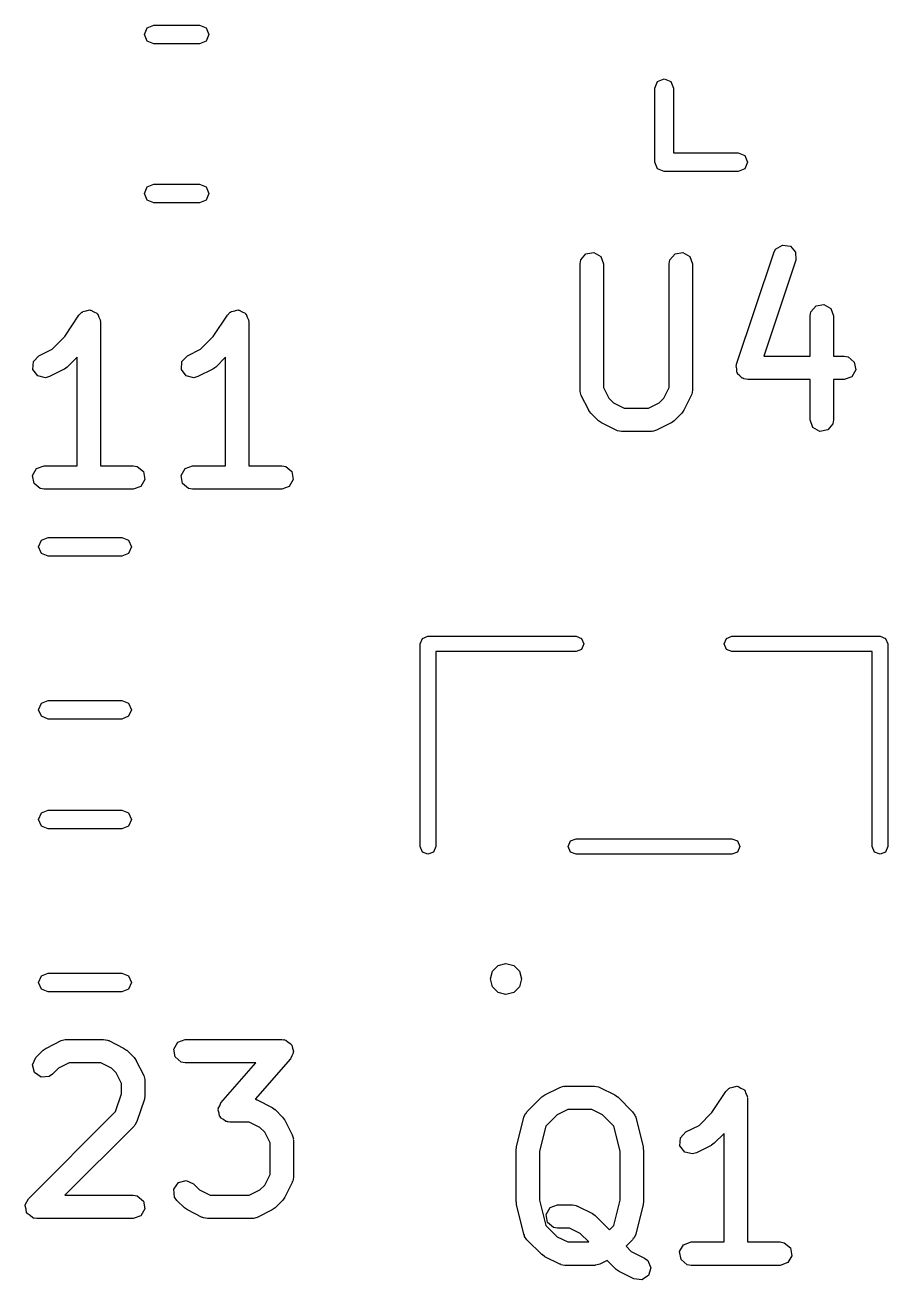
# Model space of a CAD drawing. Extents: x 22.5 to 93.3, y -73 to -49.
# Drawn here: x 63.77 to 69.3, y -64.73 to -56.68 of the extents above; entities that cross this region are included whole.
import ezdxf

# ---------------------------------------------------------------- set-up
doc = ezdxf.new("R2010")
doc.units = 0
doc.layers.add('BLACK', color=7, linetype='CONTINUOUS')

msp = doc.modelspace()

# ---------------------------------------------------------------- linework, layer by layer
at = {"layer": 'BLACK', "linetype": 'CONTINUOUS'}
for p, q in [((64.5312, -56.74), (64.5488, -56.6976)), ((64.5488, -56.7824), (64.5312, -56.74)), ((64.5488, -56.6976), (64.5912, -56.68)), ((64.5912, -56.68), (64.8838, -56.68)), ((64.8838, -56.68), (64.9262, -56.6976)), ((64.9262, -56.6976), (64.9438, -56.74)), ((64.9438, -56.74), (64.9262, -56.7824)), ((64.5912, -56.8), (64.5488, -56.7824)), ((64.8838, -56.8), (64.5912, -56.8)), ((64.9262, -56.7824), (64.8838, -56.8)), ((67.805, -57.085), (67.8226, -57.0426)), ((67.8226, -57.0426), (67.865, -57.025)), ((67.865, -57.025), (67.9074, -57.0426)), ((67.9074, -57.0426), (67.925, -57.085)), ((67.805, -57.56), (67.805, -57.085)), ((67.925, -57.085), (67.925, -57.5)), ((67.8226, -57.6024), (67.805, -57.56)), ((67.925, -57.5), (68.34, -57.5)), ((68.34, -57.5), (68.3824, -57.5176)), ((68.3824, -57.5176), (68.4, -57.56)), ((68.4, -57.56), (68.3824, -57.6024)), ((67.865, -57.62), (67.8226, -57.6024)), ((68.34, -57.62), (67.865, -57.62)), ((68.3824, -57.6024), (68.34, -57.62)), ((64.5312, -57.76), (64.5488, -57.7176)), ((64.5488, -57.7176), (64.5912, -57.7)), ((64.5912, -57.7), (64.8838, -57.7)), ((64.8838, -57.7), (64.9262, -57.7176)), ((64.9262, -57.7176), (64.9438, -57.76)), ((64.5488, -57.8024), (64.5312, -57.76)), ((64.5912, -57.82), (64.5488, -57.8024)), ((64.9262, -57.8024), (64.8838, -57.82)), ((64.9438, -57.76), (64.9262, -57.8024)), ((64.8838, -57.82), (64.5912, -57.82)), ((68.5675, -58.1413), (68.5799, -58.1184)), ((68.5799, -58.1184), (68.6237, -58.0915)), ((68.6237, -58.0915), (68.6744, -58.099)), ((68.6744, -58.099), (68.7084, -58.1374)), ((67.3256, -58.2126), (67.3301, -58.187)), ((67.3301, -58.187), (67.3631, -58.1477)), ((67.3631, -58.1477), (67.4136, -58.1388)), ((67.4136, -58.1388), (67.458, -58.1644)), ((67.458, -58.1644), (67.4756, -58.2126)), ((67.897, -58.2126), (67.9015, -58.187)), ((67.9015, -58.187), (67.9345, -58.1477)), ((67.9345, -58.1477), (67.985, -58.1388)), ((67.985, -58.1388), (68.0295, -58.1644)), ((68.0295, -58.1644), (68.047, -58.2126)), ((68.3294, -58.8556), (68.5675, -58.1413)), ((68.7098, -58.1887), (68.5047, -58.8043)), ((68.7084, -58.1374), (68.7098, -58.1887)), ((67.3256, -59.0221), (67.3256, -58.2126)), ((67.4756, -58.2126), (67.4756, -59.0044)), ((67.897, -59.0044), (67.897, -58.2126)), ((68.047, -58.2126), (68.047, -59.0221)), ((64.1114, -58.541), (64.1294, -58.5222)), ((64.1294, -58.5222), (64.1335, -58.521)), ((64.1335, -58.521), (64.1363, -58.5177)), ((64.1363, -58.5177), (64.1577, -58.5139)), ((64.1577, -58.5139), (64.1786, -58.5078)), ((64.1786, -58.5078), (64.1826, -58.5095)), ((64.1826, -58.5095), (64.1868, -58.5088)), ((64.1868, -58.5088), (64.2057, -58.5196)), ((64.2057, -58.5196), (64.2256, -58.5284)), ((64.2256, -58.5284), (64.2275, -58.5323)), ((65.0638, -58.541), (65.0818, -58.5222)), ((65.0818, -58.5222), (65.0859, -58.521)), ((65.0859, -58.521), (65.0887, -58.5177)), ((65.0887, -58.5177), (65.1101, -58.5139)), ((65.1101, -58.5139), (65.131, -58.5078)), ((65.131, -58.5078), (65.135, -58.5095)), ((65.135, -58.5095), (65.1392, -58.5088)), ((65.1392, -58.5088), (65.1581, -58.5196)), ((65.1581, -58.5196), (65.178, -58.5284)), ((65.178, -58.5284), (65.1799, -58.5323)), ((68.8018, -58.546), (68.8063, -58.5203)), ((68.8063, -58.5203), (68.8393, -58.481)), ((68.8393, -58.481), (68.8898, -58.4721)), ((68.8898, -58.4721), (68.9342, -58.4977)), ((68.9342, -58.4977), (68.9518, -58.546)), ((64.0203, -58.6777), (64.1114, -58.541)), ((64.2275, -58.5323), (64.2313, -58.5344)), ((64.2313, -58.5344), (64.2387, -58.5549)), ((64.2387, -58.5549), (64.2484, -58.5744)), ((64.2484, -58.5744), (64.2473, -58.5786)), ((64.2473, -58.5786), (64.2488, -58.5826)), ((64.2488, -58.5826), (64.2488, -59.5076)), ((64.9727, -58.6777), (65.0638, -58.541)), ((65.1799, -58.5323), (65.1836, -58.5344)), ((65.1836, -58.5344), (65.1911, -58.5549)), ((65.1911, -58.5549), (65.2007, -58.5744)), ((65.2007, -58.5744), (65.1997, -58.5786)), ((65.1997, -58.5786), (65.2012, -58.5826)), ((65.2012, -58.5826), (65.2012, -59.5076)), ((68.8018, -58.8043), (68.8018, -58.546)), ((68.9518, -58.546), (68.9518, -58.8043)), ((63.9389, -58.7591), (64.0203, -58.6777)), ((64.8913, -58.7591), (64.9727, -58.6777)), ((63.8546, -58.8013), (63.9389, -58.7591)), ((64.8069, -58.8013), (64.8913, -58.7591)), ((63.8162, -58.8897), (63.8193, -58.8385)), ((63.8193, -58.8385), (63.8546, -58.8013)), ((64.0988, -58.8113), (64.0364, -58.8737)), ((64.0988, -59.5076), (64.0988, -58.8113)), ((64.7686, -58.8897), (64.7717, -58.8385)), ((64.7717, -58.8385), (64.8069, -58.8013)), ((65.0512, -58.8113), (64.9887, -58.8737)), ((65.0512, -59.5076), (65.0512, -58.8113)), ((68.5047, -58.8043), (68.8018, -58.8043)), ((68.9518, -58.8043), (69.0196, -58.8043)), ((69.0196, -58.8043), (69.0453, -58.8088)), ((69.0453, -58.8088), (69.0846, -58.8418)), ((69.0846, -58.8418), (69.0935, -58.8923)), ((63.8468, -58.9309), (63.8162, -58.8897)), ((63.8967, -58.9428), (63.8468, -58.9309)), ((64.0169, -58.8878), (63.9216, -58.9354)), ((64.018, -58.8866), (64.0169, -58.8878)), ((64.0364, -58.8737), (64.018, -58.8866)), ((64.7992, -58.9309), (64.7686, -58.8897)), ((64.849, -58.9428), (64.7992, -58.9309)), ((64.9693, -58.8878), (64.874, -58.9354)), ((64.9704, -58.8866), (64.9693, -58.8878)), ((64.9887, -58.8737), (64.9704, -58.8866)), ((68.3267, -58.8663), (68.3296, -58.8613)), ((68.3303, -58.8864), (68.3267, -58.8663)), ((68.3296, -58.8613), (68.3294, -58.8556)), ((68.3308, -58.9069), (68.3303, -58.8864)), ((68.3346, -58.9111), (68.3308, -58.9069)), ((68.3356, -58.9168), (68.3346, -58.9111)), ((68.3513, -58.9299), (68.3356, -58.9168)), ((68.3649, -58.9452), (68.3513, -58.9299)), ((69.0935, -58.8923), (69.0679, -58.9367)), ((63.9216, -58.9354), (63.8967, -58.9428)), ((64.874, -58.9354), (64.849, -58.9428)), ((67.4756, -59.0044), (67.5099, -59.073)), ((67.8628, -59.073), (67.897, -59.0044)), ((68.3706, -58.9461), (68.3649, -58.9452)), ((68.3749, -58.9498), (68.3706, -58.9461)), ((68.4006, -58.9543), (68.3749, -58.9498)), ((68.8018, -58.9543), (68.4006, -58.9543)), ((68.8018, -59.2126), (68.8018, -58.9543)), ((69.0196, -58.9543), (68.9518, -58.9543)), ((68.9518, -58.9543), (68.9518, -59.2126)), ((69.0679, -58.9367), (69.0196, -58.9543)), ((67.3271, -59.0264), (67.3256, -59.0221)), ((67.3261, -59.0307), (67.3271, -59.0264)), ((67.3335, -59.0557), (67.3261, -59.0307)), ((67.3811, -59.1509), (67.3335, -59.0557)), ((67.5099, -59.073), (67.5403, -59.1034)), ((67.8324, -59.1034), (67.8628, -59.073)), ((68.0391, -59.0557), (67.9915, -59.1509)), ((68.0396, -59.0512), (68.0391, -59.0557)), ((68.0425, -59.0478), (68.0396, -59.0512)), ((68.047, -59.0221), (68.0425, -59.0478)), ((67.3823, -59.152), (67.3811, -59.1509)), ((67.3952, -59.1704), (67.3823, -59.152)), ((67.4428, -59.218), (67.3952, -59.1704)), ((67.5403, -59.1034), (67.6088, -59.1376)), ((67.6088, -59.1376), (67.7638, -59.1376)), ((67.7638, -59.1376), (67.8324, -59.1034)), ((67.9774, -59.1704), (67.9298, -59.218)), ((67.9781, -59.1689), (67.9774, -59.1704)), ((67.9915, -59.1509), (67.9781, -59.1689)), ((67.4443, -59.2187), (67.4428, -59.218)), ((67.4623, -59.2321), (67.4443, -59.2187)), ((67.5575, -59.2797), (67.4623, -59.2321)), ((67.9103, -59.2321), (67.8151, -59.2797)), ((67.9115, -59.2309), (67.9103, -59.2321)), ((67.9298, -59.218), (67.9115, -59.2309)), ((68.8193, -59.2608), (68.8018, -59.2126)), ((68.9473, -59.2383), (68.9143, -59.2776)), ((68.9518, -59.2126), (68.9473, -59.2383)), ((67.562, -59.2802), (67.5575, -59.2797)), ((67.5654, -59.2831), (67.562, -59.2802)), ((67.5911, -59.2876), (67.5654, -59.2831)), ((67.7815, -59.2876), (67.5911, -59.2876)), ((67.7858, -59.2861), (67.7815, -59.2876)), ((67.7901, -59.2871), (67.7858, -59.2861)), ((67.8151, -59.2797), (67.7901, -59.2871)), ((68.8638, -59.2865), (68.8193, -59.2608)), ((68.9143, -59.2776), (68.8638, -59.2865)), ((63.8142, -59.5696), (63.8399, -59.5252)), ((63.8231, -59.6201), (63.8142, -59.5696)), ((63.8399, -59.5252), (63.8881, -59.5076)), ((63.8881, -59.5076), (64.0988, -59.5076)), ((64.2488, -59.5076), (64.4595, -59.5076)), ((64.4595, -59.5076), (64.4852, -59.5121)), ((64.4852, -59.5121), (64.5245, -59.5451)), ((64.5245, -59.5451), (64.5334, -59.5956)), ((64.7666, -59.5696), (64.7923, -59.5252)), ((64.7755, -59.6201), (64.7666, -59.5696)), ((64.7923, -59.5252), (64.8405, -59.5076)), ((64.8405, -59.5076), (65.0512, -59.5076)), ((65.2012, -59.5076), (65.4119, -59.5076)), ((65.4119, -59.5076), (65.4376, -59.5121)), ((65.4376, -59.5121), (65.4769, -59.5451)), ((65.4769, -59.5451), (65.4858, -59.5956)), ((63.8624, -59.6531), (63.8231, -59.6201)), ((63.8881, -59.6576), (63.8624, -59.6531)), ((64.5077, -59.6401), (64.4595, -59.6576)), ((64.5334, -59.5956), (64.5077, -59.6401)), ((64.8148, -59.6531), (64.7755, -59.6201)), ((64.8405, -59.6576), (64.8148, -59.6531)), ((65.4601, -59.6401), (65.4119, -59.6576)), ((65.4858, -59.5956), (65.4601, -59.6401)), ((64.4595, -59.6576), (63.8881, -59.6576)), ((65.4119, -59.6576), (64.8405, -59.6576)), ((63.8703, -59.9851), (63.9127, -59.9675)), ((63.9127, -59.9675), (64.3873, -59.9675)), ((64.3873, -59.9675), (64.4297, -59.9851)), ((63.8527, -60.0275), (63.8703, -59.9851)), ((63.8703, -60.0699), (63.8527, -60.0275)), ((64.4297, -59.9851), (64.4473, -60.0275)), ((64.4473, -60.0275), (64.4297, -60.0699)), ((63.9127, -60.0875), (63.8703, -60.0699)), ((64.3873, -60.0875), (63.9127, -60.0875)), ((64.4297, -60.0699), (64.3873, -60.0875)), ((66.3, -60.65), (66.3146, -60.6146)), ((66.3146, -60.6146), (66.35, -60.6)), ((66.35, -60.6), (67.3, -60.6)), ((67.3, -60.6), (67.3354, -60.6146)), ((67.3354, -60.6146), (67.35, -60.65)), ((68.25, -60.65), (68.2646, -60.6146)), ((68.2646, -60.6146), (68.3, -60.6)), ((68.3, -60.6), (69.25, -60.6)), ((69.25, -60.6), (69.2854, -60.6146)), ((69.2854, -60.6146), (69.3, -60.65)), ((66.3, -61.95), (66.3, -60.65)), ((67.3, -60.7), (66.4, -60.7)), ((66.4, -60.7), (66.4, -61.95)), ((67.3354, -60.6854), (67.3, -60.7)), ((67.35, -60.65), (67.3354, -60.6854)), ((68.2646, -60.6854), (68.25, -60.65)), ((68.3, -60.7), (68.2646, -60.6854)), ((69.2, -60.7), (68.3, -60.7)), ((69.2, -61.95), (69.2, -60.7)), ((69.3, -60.65), (69.3, -61.95)), ((63.8703, -61.0301), (63.9127, -61.0125)), ((63.9127, -61.0125), (64.3873, -61.0125)), ((64.3873, -61.0125), (64.4297, -61.0301)), ((63.8527, -61.0725), (63.8703, -61.0301)), ((63.8703, -61.1149), (63.8527, -61.0725)), ((64.4297, -61.0301), (64.4473, -61.0725)), ((64.4473, -61.0725), (64.4297, -61.1149)), ((63.9127, -61.1325), (63.8703, -61.1149)), ((64.3873, -61.1325), (63.9127, -61.1325)), ((64.4297, -61.1149), (64.3873, -61.1325)), ((63.8527, -61.7775), (63.8703, -61.7351)), ((63.8703, -61.7351), (63.9127, -61.7175)), ((63.9127, -61.7175), (64.3873, -61.7175)), ((64.3873, -61.7175), (64.4297, -61.7351)), ((64.4297, -61.7351), (64.4473, -61.7775)), ((63.8703, -61.8199), (63.8527, -61.7775)), ((63.9127, -61.8375), (63.8703, -61.8199)), ((64.4297, -61.8199), (64.3873, -61.8375)), ((64.4473, -61.7775), (64.4297, -61.8199)), ((64.3873, -61.8375), (63.9127, -61.8375)), ((67.2646, -61.9146), (67.3, -61.9)), ((67.3, -61.9), (68.3, -61.9)), ((68.3, -61.9), (68.3354, -61.9146)), ((66.3146, -61.9854), (66.3, -61.95)), ((66.35, -62), (66.3146, -61.9854)), ((66.3854, -61.9854), (66.35, -62)), ((66.4, -61.95), (66.3854, -61.9854)), ((67.25, -61.95), (67.2646, -61.9146)), ((67.2646, -61.9854), (67.25, -61.95)), ((67.3, -62), (67.2646, -61.9854)), ((68.3354, -61.9854), (68.3, -62)), ((68.3354, -61.9146), (68.35, -61.95)), ((68.35, -61.95), (68.3354, -61.9854)), ((69.2146, -61.9854), (69.2, -61.95)), ((69.25, -62), (69.2146, -61.9854)), ((69.2854, -61.9854), (69.25, -62)), ((69.3, -61.95), (69.2854, -61.9854)), ((68.3, -62), (67.3, -62)), ((66.7634, -62.75), (66.8, -62.7134)), ((66.8, -62.7134), (66.85, -62.7)), ((66.85, -62.7), (66.9, -62.7134)), ((66.9, -62.7134), (66.9366, -62.75)), ((63.8527, -62.8225), (63.8703, -62.7801)), ((63.8703, -62.7801), (63.9127, -62.7625)), ((63.9127, -62.7625), (64.3873, -62.7625)), ((64.3873, -62.7625), (64.4297, -62.7801)), ((64.4297, -62.7801), (64.4473, -62.8225)), ((66.75, -62.8), (66.7634, -62.75)), ((66.9366, -62.75), (66.95, -62.8)), ((63.8703, -62.8649), (63.8527, -62.8225)), ((63.9127, -62.8825), (63.8703, -62.8649)), ((64.4297, -62.8649), (64.3873, -62.8825)), ((64.4473, -62.8225), (64.4297, -62.8649)), ((66.7634, -62.85), (66.75, -62.8)), ((66.75, -62.8), (66.75, -62.8)), ((66.8, -62.8866), (66.7634, -62.85)), ((66.9366, -62.85), (66.9, -62.8866)), ((66.95, -62.8), (66.9366, -62.85)), ((66.95, -62.8), (66.95, -62.8)), ((64.3873, -62.8825), (63.9127, -62.8825)), ((66.85, -62.9), (66.8, -62.8866)), ((66.9, -62.8866), (66.85, -62.9)), ((63.9022, -63.2432), (63.9974, -63.1955)), ((63.9974, -63.1955), (64.0224, -63.1881)), ((64.0224, -63.1881), (64.0267, -63.1892)), ((64.0267, -63.1892), (64.031, -63.1876)), ((64.031, -63.1876), (64.269, -63.1876)), ((64.269, -63.1876), (64.2947, -63.1921)), ((64.2947, -63.1921), (64.2981, -63.195)), ((64.2981, -63.195), (64.3026, -63.1955)), ((64.3026, -63.1955), (64.3978, -63.2432)), ((64.7446, -63.2052), (64.7929, -63.1876)), ((64.7929, -63.1876), (65.4119, -63.1876)), ((65.4119, -63.1876), (65.423, -63.1896)), ((65.423, -63.1896), (65.4265, -63.189)), ((65.4265, -63.189), (65.4291, -63.1907)), ((65.4291, -63.1907), (65.4376, -63.1921)), ((65.4376, -63.1921), (65.453, -63.2051)), ((63.8351, -63.3048), (63.8827, -63.2572)), ((63.8827, -63.2572), (63.901, -63.2443)), ((63.901, -63.2443), (63.9022, -63.2432)), ((64.3978, -63.2432), (64.4158, -63.2565)), ((64.4158, -63.2565), (64.4173, -63.2572)), ((64.4173, -63.2572), (64.4649, -63.3048)), ((64.719, -63.2496), (64.7446, -63.2052)), ((64.7279, -63.3001), (64.719, -63.2496)), ((65.453, -63.2051), (65.4703, -63.2156)), ((65.4703, -63.2156), (65.4723, -63.2213)), ((65.4723, -63.2213), (65.4769, -63.2251)), ((65.4858, -63.2756), (65.4757, -63.2932)), ((65.4769, -63.2251), (65.4804, -63.245)), ((65.4804, -63.245), (65.4869, -63.2642)), ((65.4869, -63.2642), (65.4847, -63.2697)), ((65.4847, -63.2697), (65.4858, -63.2756)), ((63.8134, -63.3513), (63.8351, -63.3048)), ((63.8267, -63.4009), (63.8134, -63.3513)), ((64.0487, -63.3376), (63.9801, -63.3719)), ((64.2513, -63.3376), (64.0487, -63.3376)), ((64.3199, -63.3719), (64.2513, -63.3376)), ((64.4649, -63.3048), (64.4778, -63.3232)), ((64.4778, -63.3232), (64.479, -63.3243)), ((64.479, -63.3243), (64.5266, -63.4196)), ((64.7672, -63.3331), (64.7279, -63.3001)), ((64.7929, -63.3376), (64.7672, -63.3331)), ((65.2466, -63.3376), (64.7929, -63.3376)), ((65.0221, -63.5942), (65.2466, -63.3376)), ((65.4683, -63.312), (65.2409, -63.572)), ((65.4757, -63.2932), (65.4683, -63.312)), ((63.8687, -63.4303), (63.8267, -63.4009)), ((63.9198, -63.4258), (63.8687, -63.4303)), ((63.9411, -63.4109), (63.9198, -63.4258)), ((63.9801, -63.3719), (63.9411, -63.4109)), ((64.3503, -63.4023), (64.3199, -63.3719)), ((64.3845, -63.4708), (64.3503, -63.4023)), ((64.5266, -63.4196), (64.534, -63.4445)), ((64.3845, -63.5362), (64.3845, -63.4708)), ((64.534, -63.4445), (64.533, -63.4489)), ((64.533, -63.4489), (64.5345, -63.4531)), ((64.5345, -63.4531), (64.5345, -63.5483)), ((67.0998, -63.5432), (67.195, -63.4955)), ((67.195, -63.4955), (67.22, -63.4881)), ((67.22, -63.4881), (67.2244, -63.4892)), ((67.2244, -63.4892), (67.2286, -63.4876)), ((67.2286, -63.4876), (67.419, -63.4876)), ((67.419, -63.4876), (67.4447, -63.4921)), ((67.4447, -63.4921), (67.4481, -63.495)), ((67.4481, -63.495), (67.4526, -63.4955)), ((67.4526, -63.4955), (67.5478, -63.5432)), ((68.2614, -63.521), (68.2794, -63.5022)), ((68.2794, -63.5022), (68.2835, -63.501)), ((68.2835, -63.501), (68.2863, -63.4977)), ((68.2863, -63.4977), (68.3077, -63.4939)), ((68.3077, -63.4939), (68.3286, -63.4878)), ((68.3286, -63.4878), (68.3326, -63.4895)), ((68.3326, -63.4895), (68.3368, -63.4888)), ((68.3368, -63.4888), (68.3557, -63.4996)), ((68.3557, -63.4996), (68.3756, -63.5084)), ((68.3756, -63.5084), (68.3775, -63.5123)), ((68.3775, -63.5123), (68.3813, -63.5144)), ((68.3813, -63.5144), (68.3887, -63.5349)), ((64.3464, -63.6507), (64.3845, -63.5362)), ((64.5307, -63.5721), (64.4831, -63.7149)), ((64.5345, -63.5483), (64.5306, -63.5704)), ((64.5306, -63.5704), (64.5307, -63.5721)), ((65.0148, -63.613), (65.0221, -63.5942)), ((65.2409, -63.572), (65.2471, -63.5731)), ((65.2471, -63.5731), (65.2505, -63.576)), ((65.2505, -63.576), (65.255, -63.5765)), ((65.255, -63.5765), (65.3502, -63.6241)), ((66.9851, -63.6524), (67.0803, -63.5572)), ((67.0803, -63.5572), (67.0987, -63.5443)), ((67.0987, -63.5443), (67.0998, -63.5432)), ((67.5478, -63.5432), (67.5658, -63.5565)), ((67.5658, -63.5565), (67.5673, -63.5572)), ((67.5673, -63.5572), (67.6626, -63.6524)), ((68.1703, -63.6577), (68.2614, -63.521)), ((68.3887, -63.5349), (68.3984, -63.5544)), ((68.3984, -63.5544), (68.3973, -63.5586)), ((68.3973, -63.5586), (68.3988, -63.5626)), ((68.3988, -63.5626), (68.3988, -64.4876)), ((63.7874, -64.2096), (64.3464, -63.6507)), ((65.0036, -63.642), (65.0057, -63.6364)), ((65.0101, -63.6612), (65.0036, -63.642)), ((65.0047, -63.6305), (65.0148, -63.613)), ((65.0057, -63.6364), (65.0047, -63.6305)), ((65.0136, -63.6811), (65.0101, -63.6612)), ((65.0182, -63.6849), (65.0136, -63.6811)), ((65.3502, -63.6241), (65.3682, -63.6375)), ((65.3682, -63.6375), (65.3697, -63.6382)), ((65.3697, -63.6382), (65.4173, -63.6858)), ((66.9653, -63.6873), (66.9759, -63.6635)), ((66.9759, -63.6635), (66.9819, -63.6591)), ((66.9819, -63.6591), (66.9851, -63.6524)), ((67.1778, -63.6719), (67.1058, -63.7438)), ((67.2463, -63.6376), (67.1778, -63.6719)), ((67.4013, -63.6376), (67.2463, -63.6376)), ((67.4699, -63.6719), (67.4013, -63.6376)), ((67.5418, -63.7438), (67.4699, -63.6719)), ((67.6626, -63.6524), (67.6775, -63.6738)), ((67.6775, -63.6738), (67.6781, -63.6812)), ((67.6781, -63.6812), (67.6823, -63.6873)), ((68.0889, -63.7391), (68.1703, -63.6577)), ((64.4649, -63.7442), (64.0215, -64.1876)), ((64.4668, -63.7402), (64.4649, -63.7442)), ((64.4707, -63.7378), (64.4668, -63.7402)), ((64.4831, -63.7149), (64.4707, -63.7378)), ((65.0201, -63.6906), (65.0182, -63.6849)), ((65.0374, -63.7011), (65.0201, -63.6906)), ((65.0529, -63.714), (65.0374, -63.7011)), ((65.0614, -63.7155), (65.0529, -63.714)), ((65.064, -63.7171), (65.0614, -63.7155)), ((65.0675, -63.7166), (65.064, -63.7171)), ((65.0786, -63.7186), (65.0675, -63.7166)), ((65.2037, -63.7186), (65.0786, -63.7186)), ((65.2722, -63.7528), (65.2037, -63.7186)), ((65.3026, -63.7832), (65.2722, -63.7528)), ((65.4173, -63.6858), (65.4302, -63.7041)), ((65.4302, -63.7041), (65.4314, -63.7053)), ((65.4314, -63.7053), (65.479, -63.8005)), ((66.9177, -63.8778), (66.9653, -63.6873)), ((67.1058, -63.7438), (67.0655, -63.9052)), ((67.5821, -63.9052), (67.5418, -63.7438)), ((67.6823, -63.6873), (67.7299, -63.8778)), ((68.0046, -63.7813), (68.0889, -63.7391)), ((65.3369, -63.8518), (65.3026, -63.7832)), ((65.479, -63.8005), (65.4864, -63.8255)), ((65.4864, -63.8255), (65.4854, -63.8298)), ((65.4854, -63.8298), (65.4869, -63.834)), ((65.4869, -63.834), (65.4869, -64.0721)), ((67.9662, -63.8697), (67.9693, -63.8185)), ((67.9693, -63.8185), (68.0046, -63.7813)), ((68.2488, -63.7913), (68.1864, -63.8537)), ((68.2488, -64.4876), (68.2488, -63.7913)), ((65.3369, -64.0544), (65.3369, -63.8518)), ((66.9155, -63.896), (66.9181, -63.8812)), ((66.9155, -64.2293), (66.9155, -63.896)), ((66.9181, -63.8812), (66.9177, -63.8778)), ((67.0655, -63.9052), (67.0655, -64.2201)), ((67.5821, -64.2201), (67.5821, -63.9052)), ((67.7299, -63.8778), (67.731, -63.8927)), ((67.731, -63.8927), (67.7321, -63.896)), ((67.7321, -63.896), (67.7321, -64.2293)), ((67.9968, -63.9109), (67.9662, -63.8697)), ((68.0467, -63.9228), (67.9968, -63.9109)), ((68.0716, -63.9154), (68.0467, -63.9228)), ((68.1669, -63.8678), (68.0716, -63.9154)), ((68.168, -63.8666), (68.1669, -63.8678)), ((68.1864, -63.8537), (68.168, -63.8666)), ((65.3026, -64.123), (65.3369, -64.0544)), ((65.4869, -64.0721), (65.4824, -64.0978)), ((64.7204, -64.148), (64.7498, -64.1059)), ((64.7249, -64.1991), (64.7204, -64.148)), ((64.7498, -64.1059), (64.7994, -64.0927)), ((64.7994, -64.0927), (64.8459, -64.1143)), ((64.8459, -64.1143), (64.8849, -64.1534)), ((64.8849, -64.1534), (64.9534, -64.1876)), ((65.2037, -64.1876), (65.2722, -64.1534)), ((65.2722, -64.1534), (65.3026, -64.123)), ((65.479, -64.1057), (65.4314, -64.2009)), ((65.4795, -64.1012), (65.479, -64.1057)), ((65.4824, -64.0978), (65.4795, -64.1012)), ((63.7666, -64.2496), (63.7779, -64.23)), ((63.7779, -64.23), (63.7874, -64.2096)), ((64.0215, -64.1876), (64.4595, -64.1876)), ((64.4595, -64.1876), (64.4852, -64.1921)), ((64.4852, -64.1921), (64.5245, -64.2251)), ((64.5245, -64.2251), (64.5334, -64.2756)), ((64.7398, -64.2204), (64.7249, -64.1991)), ((64.7874, -64.268), (64.7398, -64.2204)), ((64.9534, -64.1876), (65.2037, -64.1876)), ((65.4173, -64.2204), (65.3697, -64.268)), ((65.418, -64.2189), (65.4173, -64.2204)), ((65.4314, -64.2009), (65.418, -64.2189)), ((66.9167, -64.2325), (66.9155, -64.2293)), ((66.9177, -64.2475), (66.9167, -64.2325)), ((67.0655, -64.2201), (67.1058, -64.3814)), ((67.5418, -64.3814), (67.5821, -64.2201)), ((67.7321, -64.2293), (67.7295, -64.244)), ((67.7295, -64.244), (67.7299, -64.2475)), ((63.7658, -64.2561), (63.7672, -64.253)), ((63.7716, -64.2779), (63.7658, -64.2561)), ((63.7672, -64.253), (63.7666, -64.2496)), ((63.7755, -64.3001), (63.7716, -64.2779)), ((63.7782, -64.3023), (63.7755, -64.3001)), ((63.779, -64.3056), (63.7782, -64.3023)), ((63.7975, -64.3186), (63.779, -64.3056)), ((63.8148, -64.3331), (63.7975, -64.3186)), ((64.5077, -64.3201), (64.4595, -64.3376)), ((64.5334, -64.2756), (64.5077, -64.3201)), ((64.7889, -64.2687), (64.7874, -64.268)), ((64.8069, -64.2821), (64.7889, -64.2687)), ((64.9022, -64.3297), (64.8069, -64.2821)), ((65.3502, -64.2821), (65.255, -64.3297)), ((65.3513, -64.2809), (65.3502, -64.2821)), ((65.3697, -64.268), (65.3513, -64.2809)), ((66.9653, -64.438), (66.9177, -64.2475)), ((67.1071, -64.3115), (67.1327, -64.2671)), ((67.116, -64.362), (67.1071, -64.3115)), ((67.1327, -64.2671), (67.181, -64.2495)), ((67.181, -64.2495), (67.2762, -64.2495)), ((67.2762, -64.2495), (67.3018, -64.254)), ((67.3018, -64.254), (67.3053, -64.2569)), ((67.3053, -64.2569), (67.3097, -64.2574)), ((67.3097, -64.2574), (67.405, -64.3051)), ((67.405, -64.3051), (67.423, -64.3184)), ((67.423, -64.3184), (67.4245, -64.3191)), ((67.4245, -64.3191), (67.5143, -64.4089)), ((67.7299, -64.2475), (67.6823, -64.438)), ((63.8194, -64.3339), (63.8148, -64.3331)), ((63.8211, -64.3351), (63.8194, -64.3339)), ((63.8244, -64.3348), (63.8211, -64.3351)), ((63.8405, -64.3376), (63.8244, -64.3348)), ((64.4595, -64.3376), (63.8405, -64.3376)), ((64.9066, -64.3302), (64.9022, -64.3297)), ((64.9101, -64.3331), (64.9066, -64.3302)), ((64.9357, -64.3376), (64.9101, -64.3331)), ((65.2214, -64.3376), (64.9357, -64.3376)), ((65.2256, -64.3361), (65.2214, -64.3376)), ((65.23, -64.3371), (65.2256, -64.3361)), ((65.255, -64.3297), (65.23, -64.3371)), ((67.1058, -64.3814), (67.1778, -64.4534)), ((67.1553, -64.395), (67.116, -64.362)), ((67.181, -64.3995), (67.1553, -64.395)), ((67.2585, -64.3995), (67.181, -64.3995)), ((67.327, -64.4338), (67.2585, -64.3995)), ((67.5143, -64.4089), (67.5418, -64.3814)), ((66.9695, -64.4441), (66.9653, -64.438)), ((66.9701, -64.4515), (66.9695, -64.4441)), ((66.9851, -64.4728), (66.9701, -64.4515)), ((67.0803, -64.568), (66.9851, -64.4728)), ((67.1778, -64.4534), (67.2463, -64.4876)), ((67.3808, -64.4876), (67.327, -64.4338)), ((67.6626, -64.4728), (67.6204, -64.515)), ((67.6657, -64.4661), (67.6626, -64.4728)), ((67.6717, -64.4617), (67.6657, -64.4661)), ((67.6823, -64.438), (67.6717, -64.4617)), ((67.2463, -64.4876), (67.3808, -64.4876)), ((67.6204, -64.515), (67.6539, -64.5486)), ((67.6539, -64.5486), (67.7383, -64.5908)), ((67.9642, -64.5496), (67.9899, -64.5052)), ((67.9731, -64.6001), (67.9642, -64.5496)), ((67.9899, -64.5052), (68.0381, -64.4876)), ((68.0381, -64.4876), (68.2488, -64.4876)), ((68.3988, -64.4876), (68.6095, -64.4876)), ((68.6095, -64.4876), (68.6352, -64.4921)), ((68.6352, -64.4921), (68.6745, -64.5251)), ((68.6745, -64.5251), (68.6834, -64.5756)), ((67.0818, -64.5687), (67.0803, -64.568)), ((67.0998, -64.5821), (67.0818, -64.5687)), ((67.195, -64.6297), (67.0998, -64.5821)), ((67.1995, -64.6302), (67.195, -64.6297)), ((67.2029, -64.6331), (67.1995, -64.6302)), ((67.2286, -64.6376), (67.2029, -64.6331)), ((67.419, -64.6376), (67.2286, -64.6376)), ((67.4233, -64.6361), (67.419, -64.6376)), ((67.4276, -64.6371), (67.4233, -64.6361)), ((67.4526, -64.6297), (67.4276, -64.6371)), ((67.4995, -64.6063), (67.4526, -64.6297)), ((67.5565, -64.6633), (67.4995, -64.6063)), ((67.7383, -64.5908), (67.7592, -64.6063)), ((67.7592, -64.6063), (67.7796, -64.6534)), ((68.0124, -64.6331), (67.9731, -64.6001)), ((68.0381, -64.6376), (68.0124, -64.6331)), ((68.6095, -64.6376), (68.0381, -64.6376)), ((68.6577, -64.6201), (68.6095, -64.6376)), ((68.6834, -64.5756), (68.6577, -64.6201)), ((67.558, -64.664), (67.5565, -64.6633)), ((67.576, -64.6773), (67.558, -64.664)), ((67.6712, -64.7249), (67.576, -64.6773)), ((67.7222, -64.7308), (67.6712, -64.7249)), ((67.765, -64.7025), (67.7222, -64.7308)), ((67.7796, -64.6534), (67.765, -64.7025))]:
    msp.add_line(p, q, dxfattribs=at)

doc.saveas('drawing.dxf')
